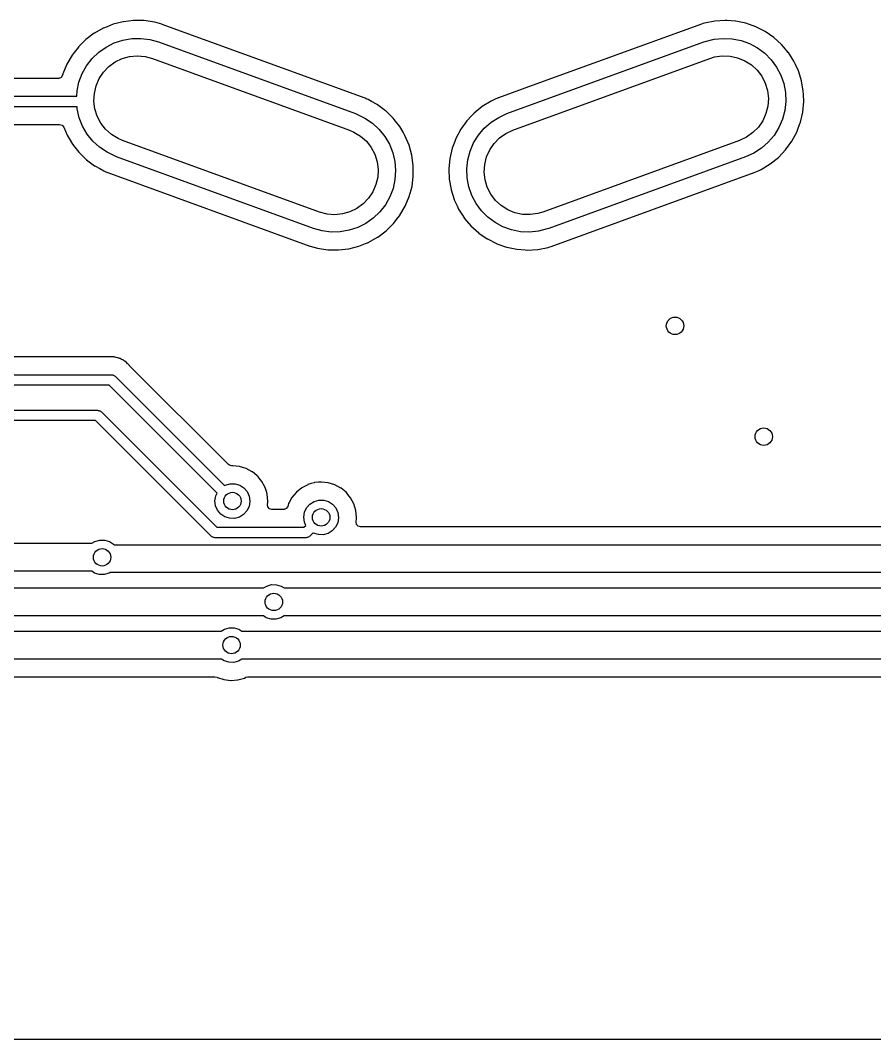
# Model space of a CAD drawing. Extents: x 14 to 417, y -165 to -100.
# Drawn here: x 191.44 to 215.9, y -164.59 to -135.39 of the extents above; entities that cross this region are included whole.
import ezdxf

# ---------------------------------------------------------------- set-up
doc = ezdxf.new("R2010")
doc.units = 0
doc.layers.add('BLACK', color=7, linetype='CONTINUOUS')

msp = doc.modelspace()

# ---------------------------------------------------------------- linework, layer by layer
at = {"layer": 'BLACK', "linetype": 'CONTINUOUS'}
for p, q in [((194.38, -135.433), (194.098, -135.504)), ((194.384, -135.432), (194.38, -135.433)), ((194.38, -135.433), (194.38, -135.433)), ((194.388, -135.431), (194.384, -135.432)), ((194.678, -135.398), (194.388, -135.431)), ((194.682, -135.397), (194.678, -135.398)), ((194.678, -135.398), (194.678, -135.398)), ((194.687, -135.397), (194.682, -135.397)), ((194.978, -135.402), (194.687, -135.397)), ((194.982, -135.402), (194.978, -135.402)), ((195.279, -135.447), (194.982, -135.402)), ((195.283, -135.448), (195.279, -135.447)), ((195.484, -135.507), (195.283, -135.448)), ((195.283, -135.448), (195.283, -135.448)), ((211.026, -135.471), (210.987, -135.483)), ((211.029, -135.469), (211.026, -135.471)), ((211.026, -135.471), (211.026, -135.471)), ((211.323, -135.412), (211.029, -135.469)), ((211.623, -135.394), (211.323, -135.412)), ((211.68, -135.399), (211.623, -135.394)), ((211.918, -135.416), (211.68, -135.399)), ((211.922, -135.416), (211.918, -135.416)), ((211.918, -135.416), (211.918, -135.416)), ((211.926, -135.417), (211.922, -135.416)), ((212.212, -135.477), (211.926, -135.417)), ((211.926, -135.417), (211.926, -135.417)), ((193.553, -135.764), (193.314, -135.944)), ((193.557, -135.762), (193.553, -135.764)), ((193.811, -135.619), (193.557, -135.762)), ((193.815, -135.617), (193.811, -135.619)), ((193.811, -135.619), (193.811, -135.619)), ((193.819, -135.615), (193.815, -135.617)), ((193.92, -135.575), (193.819, -135.615)), ((193.819, -135.615), (193.819, -135.615)), ((194.093, -135.505), (193.92, -135.575)), ((194.097, -135.504), (194.093, -135.505)), ((194.098, -135.504), (194.097, -135.504)), ((195.494, -135.51), (195.484, -135.507)), ((195.496, -135.51), (195.494, -135.51)), ((201.307, -137.625), (195.496, -135.51)), ((195.496, -135.51), (195.496, -135.51)), ((210.938, -135.498), (206.2, -137.222)), ((210.939, -135.498), (210.938, -135.498)), ((210.938, -135.498), (210.938, -135.498)), ((210.987, -135.483), (210.939, -135.498)), ((212.216, -135.478), (212.212, -135.477)), ((212.212, -135.477), (212.212, -135.477)), ((212.499, -135.577), (212.216, -135.478)), ((212.503, -135.579), (212.499, -135.577)), ((212.762, -135.712), (212.503, -135.579)), ((212.503, -135.579), (212.503, -135.579)), ((212.766, -135.714), (212.762, -135.712)), ((212.77, -135.716), (212.766, -135.714)), ((213.01, -135.882), (212.77, -135.716)), ((212.77, -135.716), (212.77, -135.716)), ((193.314, -135.944), (193.1, -136.155)), ((193.892, -136.158), (194.123, -136.041)), ((194.123, -136.041), (194.37, -135.96)), ((194.37, -135.96), (194.625, -135.916)), ((194.625, -135.916), (194.885, -135.91)), ((194.885, -135.91), (195.142, -135.943)), ((195.142, -135.943), (195.391, -136.013)), ((195.391, -136.013), (201.03, -138.066)), ((205.37, -138.066), (211.009, -136.013)), ((211.009, -136.013), (211.052, -135.998)), ((211.052, -135.998), (211.303, -135.935)), ((211.303, -135.935), (211.561, -135.909)), ((211.561, -135.909), (211.82, -135.921)), ((211.82, -135.921), (212.075, -135.972)), ((212.075, -135.972), (212.319, -136.059)), ((213.013, -135.884), (213.01, -135.882)), ((213.01, -135.882), (213.01, -135.882)), ((213.235, -136.086), (213.013, -135.884)), ((192.974, -136.318), (192.916, -136.392)), ((193.098, -136.158), (192.974, -136.318)), ((193.1, -136.155), (193.098, -136.158)), ((193.098, -136.158), (193.098, -136.158)), ((193.492, -136.487), (193.68, -136.308)), ((193.68, -136.308), (193.892, -136.158)), ((212.319, -136.059), (212.547, -136.182)), ((212.547, -136.182), (212.755, -136.337)), ((212.755, -136.337), (212.938, -136.521)), ((213.238, -136.089), (213.235, -136.086)), ((213.297, -136.158), (213.238, -136.089)), ((213.238, -136.089), (213.238, -136.089)), ((213.429, -136.315), (213.297, -136.158)), ((213.431, -136.318), (213.429, -136.315)), ((213.588, -136.564), (213.431, -136.318)), ((192.916, -136.392), (192.765, -136.651)), ((193.334, -136.692), (193.492, -136.487)), ((193.97, -136.717), (194.149, -136.586)), ((194.149, -136.586), (194.349, -136.489)), ((194.349, -136.489), (194.563, -136.429)), ((194.563, -136.429), (194.784, -136.408)), ((194.784, -136.408), (195.006, -136.426)), ((195.006, -136.426), (195.22, -136.483)), ((195.22, -136.483), (200.859, -138.535)), ((205.541, -138.535), (211.18, -136.483)), ((211.18, -136.483), (211.317, -136.442)), ((211.317, -136.442), (211.537, -136.41)), ((211.537, -136.41), (211.759, -136.417)), ((211.759, -136.417), (211.977, -136.464)), ((211.977, -136.464), (212.182, -136.548)), ((212.182, -136.548), (212.37, -136.668)), ((212.938, -136.521), (213.091, -136.731)), ((213.591, -136.567), (213.588, -136.564)), ((213.588, -136.564), (213.588, -136.564)), ((213.632, -136.655), (213.591, -136.567)), ((192.649, -136.933), (192.64, -136.967)), ((192.65, -136.928), (192.649, -136.933)), ((192.649, -136.933), (192.649, -136.933)), ((192.765, -136.651), (192.65, -136.928)), ((193.115, -137.161), (193.207, -136.918)), ((193.207, -136.918), (193.334, -136.692)), ((193.693, -137.063), (193.816, -136.878)), ((193.816, -136.878), (193.97, -136.717)), ((212.37, -136.668), (212.533, -136.818)), ((212.533, -136.818), (212.667, -136.996)), ((213.091, -136.731), (213.212, -136.96)), ((213.716, -136.836), (213.632, -136.655)), ((213.717, -136.839), (213.716, -136.836)), ((213.716, -136.836), (213.716, -136.836)), ((213.719, -136.843), (213.717, -136.839)), ((213.787, -137.06), (213.719, -136.843)), ((213.719, -136.843), (213.719, -136.843)), ((192.518, -137.06), (190.368, -137.06)), ((192.539, -137.059), (192.518, -137.06)), ((192.603, -137.028), (192.539, -137.059)), ((192.64, -136.967), (192.603, -137.028)), ((193.06, -137.414), (193.115, -137.161)), ((193.605, -137.268), (193.693, -137.063)), ((206.2, -137.222), (205.125, -137.614)), ((212.667, -136.996), (212.768, -137.194)), ((212.768, -137.194), (212.832, -137.407)), ((213.212, -136.96), (213.297, -137.205)), ((213.297, -137.205), (213.346, -137.46)), ((213.807, -137.126), (213.787, -137.06)), ((213.858, -137.421), (213.807, -137.126)), ((193.05, -137.569), (193.06, -137.414)), ((193.544, -137.706), (193.555, -137.484)), ((193.555, -137.484), (193.605, -137.268)), ((212.832, -137.407), (212.857, -137.627)), ((213.346, -137.46), (213.356, -137.719)), ((213.862, -137.516), (213.858, -137.421)), ((213.87, -137.721), (213.862, -137.516)), ((190.105, -137.569), (193.05, -137.569)), ((193.572, -137.926), (193.544, -137.706)), ((201.308, -137.626), (201.307, -137.625)), ((201.307, -137.625), (201.307, -137.625)), ((201.309, -137.626), (201.308, -137.626)), ((201.339, -137.639), (201.309, -137.626)), ((201.309, -137.626), (201.309, -137.626)), ((201.395, -137.662), (201.339, -137.639)), ((201.491, -137.715), (201.395, -137.662)), ((201.654, -137.805), (201.491, -137.715)), ((201.657, -137.807), (201.654, -137.805)), ((201.654, -137.805), (201.654, -137.805)), ((201.661, -137.81), (201.657, -137.807)), ((204.92, -137.704), (204.664, -137.86)), ((205.012, -137.664), (204.92, -137.704)), ((205.123, -137.615), (205.012, -137.664)), ((205.125, -137.614), (205.123, -137.615)), ((205.123, -137.615), (205.123, -137.615)), ((212.857, -137.627), (212.842, -137.849)), ((213.356, -137.719), (213.328, -137.977)), ((213.842, -138.02), (213.87, -137.721)), ((193.059, -137.869), (190.043, -137.869)), ((193.064, -137.932), (193.059, -137.869)), ((193.124, -138.184), (193.064, -137.932)), ((193.639, -138.138), (193.572, -137.926)), ((201.03, -138.066), (201.072, -138.082)), ((201.072, -138.082), (201.306, -138.195)), ((201.895, -137.984), (201.661, -137.81)), ((201.661, -137.81), (201.661, -137.81)), ((201.898, -137.986), (201.895, -137.984)), ((201.895, -137.984), (201.895, -137.984)), ((201.901, -137.989), (201.898, -137.986)), ((201.928, -138.016), (201.901, -137.989)), ((201.901, -137.989), (201.901, -137.989)), ((202.113, -138.195), (201.928, -138.016)), ((204.428, -138.052), (204.352, -138.133)), ((204.431, -138.049), (204.428, -138.052)), ((204.428, -138.052), (204.428, -138.052)), ((204.664, -137.86), (204.431, -138.049)), ((205.134, -138.172), (205.37, -138.066)), ((212.789, -138.065), (212.698, -138.268)), ((212.842, -137.849), (212.789, -138.065)), ((213.328, -137.977), (213.262, -138.228)), ((213.774, -138.312), (213.842, -138.02)), ((190.08, -138.377), (192.561, -138.377)), ((192.561, -138.377), (192.629, -138.397)), ((193.22, -138.425), (193.124, -138.184)), ((193.742, -138.335), (193.639, -138.138)), ((193.879, -138.51), (193.742, -138.335)), ((201.306, -138.195), (201.52, -138.34)), ((201.52, -138.34), (201.711, -138.517)), ((202.116, -138.199), (202.113, -138.195)), ((202.184, -138.285), (202.116, -138.199)), ((202.116, -138.199), (202.116, -138.199)), ((202.299, -138.431), (202.184, -138.285)), ((204.225, -138.267), (204.049, -138.511)), ((204.352, -138.133), (204.225, -138.267)), ((204.721, -138.483), (204.916, -138.312)), ((204.916, -138.312), (205.134, -138.172)), ((212.698, -138.268), (212.573, -138.451)), ((213.262, -138.228), (213.159, -138.466)), ((213.698, -138.514), (213.75, -138.375)), ((213.75, -138.375), (213.774, -138.312)), ((192.629, -138.397), (192.677, -138.454)), ((192.677, -138.454), (192.773, -138.679)), ((192.773, -138.679), (192.775, -138.682)), ((192.775, -138.682), (192.775, -138.682)), ((192.775, -138.682), (192.832, -138.779)), ((193.351, -138.649), (193.22, -138.425)), ((193.513, -138.851), (193.351, -138.649)), ((194.044, -138.659), (193.879, -138.51)), ((194.233, -138.776), (194.044, -138.659)), ((200.859, -138.535), (200.991, -138.592)), ((200.991, -138.592), (201.18, -138.709)), ((201.711, -138.517), (201.873, -138.719)), ((202.301, -138.435), (202.299, -138.431)), ((202.397, -138.597), (202.301, -138.435)), ((202.301, -138.435), (202.301, -138.435)), ((202.451, -138.689), (202.397, -138.597)), ((204.049, -138.511), (203.908, -138.775)), ((204.417, -138.902), (204.553, -138.681)), ((204.553, -138.681), (204.721, -138.483)), ((205.159, -138.758), (205.34, -138.63)), ((205.34, -138.63), (205.541, -138.535)), ((212.417, -138.61), (212.236, -138.738)), ((212.573, -138.451), (212.417, -138.61)), ((213.159, -138.466), (213.023, -138.687)), ((213.527, -138.857), (213.668, -138.593)), ((213.668, -138.593), (213.698, -138.514)), ((192.832, -138.779), (192.925, -138.937)), ((192.925, -138.937), (192.996, -139.027)), ((193.704, -139.028), (193.513, -138.851)), ((194.365, -138.833), (194.233, -138.776)), ((200.004, -140.885), (194.365, -138.833)), ((201.18, -138.709), (201.345, -138.858)), ((201.345, -138.858), (201.482, -139.033)), ((201.873, -138.719), (202.004, -138.943)), ((202.004, -138.943), (202.1, -139.184)), ((202.569, -138.966), (202.451, -138.689)), ((202.57, -138.97), (202.569, -138.966)), ((202.647, -139.251), (202.57, -138.97)), ((202.57, -138.97), (202.57, -138.97)), ((203.875, -138.861), (203.802, -139.056)), ((203.906, -138.779), (203.875, -138.861)), ((203.908, -138.775), (203.906, -138.779)), ((203.906, -138.779), (203.906, -138.779)), ((204.314, -139.14), (204.417, -138.902)), ((204.878, -139.1), (205.003, -138.917)), ((205.003, -138.917), (205.159, -138.758)), ((212.035, -138.833), (206.396, -140.885)), ((212.236, -138.738), (212.035, -138.833)), ((212.855, -138.885), (212.66, -139.056)), ((213.023, -138.687), (212.855, -138.885)), ((213.351, -139.101), (213.527, -138.857)), ((192.996, -139.027), (193.108, -139.169)), ((193.108, -139.169), (193.108, -139.169)), ((193.108, -139.169), (193.111, -139.173)), ((193.111, -139.173), (193.2, -139.259)), ((193.2, -139.259), (193.323, -139.379)), ((193.918, -139.173), (193.704, -139.028)), ((194.152, -139.286), (193.918, -139.173)), ((201.482, -139.033), (201.585, -139.23)), ((201.585, -139.23), (201.652, -139.442)), ((202.1, -139.184), (202.16, -139.436)), ((202.648, -139.255), (202.647, -139.251)), ((202.647, -139.251), (202.647, -139.251)), ((202.689, -139.552), (202.648, -139.255)), ((203.802, -139.056), (203.734, -139.348)), ((204.248, -139.391), (204.314, -139.14)), ((204.787, -139.303), (204.878, -139.1)), ((212.442, -139.196), (212.206, -139.302)), ((212.66, -139.056), (212.442, -139.196)), ((213.145, -139.319), (213.351, -139.101)), ((193.323, -139.379), (193.323, -139.379)), ((193.323, -139.379), (193.326, -139.382)), ((193.326, -139.382), (193.329, -139.384)), ((193.329, -139.384), (193.329, -139.384)), ((193.329, -139.384), (193.563, -139.558)), ((193.563, -139.558), (193.563, -139.558)), ((193.563, -139.558), (193.567, -139.561)), ((193.567, -139.561), (193.57, -139.563)), ((194.194, -139.302), (194.152, -139.286)), ((199.833, -141.355), (194.194, -139.302)), ((201.652, -139.442), (201.68, -139.662)), ((202.16, -139.436), (202.181, -139.695)), ((202.689, -139.556), (202.689, -139.552)), ((202.689, -139.647), (202.689, -139.556)), ((202.689, -139.556), (202.689, -139.556)), ((203.734, -139.348), (203.706, -139.647)), ((204.22, -139.649), (204.248, -139.391)), ((204.719, -139.741), (204.734, -139.519)), ((204.734, -139.519), (204.787, -139.303)), ((212.206, -139.302), (206.567, -141.355)), ((212.656, -139.664), (212.912, -139.508)), ((212.912, -139.508), (213.145, -139.319)), ((193.57, -139.563), (193.57, -139.563)), ((193.57, -139.563), (193.71, -139.64)), ((193.71, -139.64), (193.829, -139.706)), ((193.829, -139.706), (193.885, -139.729)), ((193.885, -139.729), (193.915, -139.742)), ((193.915, -139.742), (193.915, -139.742)), ((193.915, -139.742), (193.916, -139.742)), ((193.916, -139.742), (193.917, -139.743)), ((193.917, -139.743), (193.917, -139.743)), ((193.917, -139.743), (199.728, -141.858)), ((201.68, -139.662), (201.669, -139.884)), ((202.181, -139.695), (202.164, -139.954)), ((202.652, -140.15), (202.69, -139.852)), ((202.689, -139.651), (202.689, -139.647)), ((202.69, -139.852), (202.689, -139.651)), ((203.706, -139.647), (203.718, -139.947)), ((204.23, -139.908), (204.22, -139.649)), ((204.744, -139.961), (204.719, -139.741)), ((206.638, -141.87), (212.449, -139.755)), ((212.449, -139.755), (212.451, -139.754)), ((212.449, -139.755), (212.449, -139.755)), ((212.451, -139.754), (212.453, -139.753)), ((212.453, -139.753), (212.593, -139.691)), ((212.453, -139.753), (212.453, -139.753)), ((212.593, -139.691), (212.656, -139.664)), ((201.619, -140.1), (201.531, -140.305)), ((201.669, -139.884), (201.619, -140.1)), ((202.164, -139.954), (202.109, -140.207)), ((203.718, -139.947), (203.769, -140.242)), ((204.279, -140.163), (204.23, -139.908)), ((204.808, -140.174), (204.744, -139.961)), ((201.531, -140.305), (201.408, -140.49)), ((202.109, -140.207), (202.017, -140.45)), ((202.574, -140.44), (202.652, -140.15)), ((203.769, -140.242), (203.77, -140.246)), ((203.77, -140.246), (203.77, -140.246)), ((203.77, -140.246), (203.857, -140.525)), ((204.364, -140.408), (204.279, -140.163)), ((204.485, -140.637), (204.364, -140.408)), ((204.909, -140.372), (204.808, -140.174)), ((205.043, -140.55), (204.909, -140.372)), ((201.254, -140.651), (201.075, -140.782)), ((201.408, -140.49), (201.254, -140.651)), ((201.89, -140.676), (201.732, -140.881)), ((202.017, -140.45), (201.89, -140.676)), ((202.308, -140.976), (202.459, -140.717)), ((202.459, -140.717), (202.574, -140.44)), ((203.857, -140.525), (203.859, -140.529)), ((203.859, -140.529), (203.86, -140.532)), ((203.86, -140.532), (203.86, -140.532)), ((203.86, -140.532), (203.943, -140.71)), ((203.943, -140.71), (203.985, -140.801)), ((204.638, -140.847), (204.485, -140.637)), ((205.206, -140.7), (205.043, -140.55)), ((205.394, -140.82), (205.206, -140.7)), ((200.218, -140.942), (200.004, -140.885)), ((200.44, -140.96), (200.218, -140.942)), ((200.661, -140.939), (200.44, -140.96)), ((200.875, -140.879), (200.661, -140.939)), ((201.075, -140.782), (200.875, -140.879)), ((201.732, -140.881), (201.544, -141.06)), ((202.248, -141.053), (202.305, -140.979)), ((202.305, -140.979), (202.308, -140.976)), ((202.305, -140.979), (202.305, -140.979)), ((203.985, -140.801), (203.988, -140.804)), ((203.988, -140.804), (203.988, -140.804)), ((203.988, -140.804), (204.095, -140.972)), ((204.095, -140.972), (204.147, -141.053)), ((204.821, -141.031), (204.638, -140.847)), ((205.599, -140.904), (205.394, -140.82)), ((205.817, -140.951), (205.599, -140.904)), ((206.039, -140.958), (205.817, -140.951)), ((206.259, -140.926), (206.039, -140.958)), ((206.396, -140.885), (206.259, -140.926)), ((201.332, -141.21), (201.101, -141.327)), ((201.544, -141.06), (201.332, -141.21)), ((201.91, -141.424), (202.124, -141.213)), ((202.124, -141.213), (202.248, -141.053)), ((204.147, -141.053), (204.15, -141.056)), ((204.15, -141.056), (204.338, -141.279)), ((204.338, -141.279), (204.338, -141.279)), ((204.338, -141.279), (204.341, -141.282)), ((204.341, -141.282), (204.563, -141.484)), ((205.029, -141.186), (204.821, -141.031)), ((205.257, -141.309), (205.029, -141.186)), ((205.501, -141.396), (205.257, -141.309)), ((200.082, -141.425), (199.833, -141.355)), ((200.339, -141.458), (200.082, -141.425)), ((200.599, -141.452), (200.339, -141.458)), ((200.854, -141.408), (200.599, -141.452)), ((201.101, -141.327), (200.854, -141.408)), ((201.667, -141.606), (201.671, -141.604)), ((201.671, -141.604), (201.91, -141.424)), ((204.563, -141.484), (204.566, -141.486)), ((204.566, -141.486), (204.566, -141.486)), ((204.566, -141.486), (204.806, -141.652)), ((205.756, -141.447), (205.501, -141.396)), ((206.015, -141.459), (205.756, -141.447)), ((206.273, -141.433), (206.015, -141.459)), ((206.524, -141.37), (206.273, -141.433)), ((206.567, -141.355), (206.524, -141.37)), ((199.728, -141.858), (199.728, -141.858)), ((199.728, -141.858), (199.73, -141.858)), ((199.73, -141.858), (199.732, -141.859)), ((199.732, -141.859), (199.732, -141.859)), ((199.732, -141.859), (199.941, -141.92)), ((200.844, -141.935), (201.126, -141.864)), ((201.126, -141.864), (201.131, -141.863)), ((201.126, -141.864), (201.126, -141.864)), ((201.131, -141.863), (201.316, -141.789)), ((201.316, -141.789), (201.405, -141.753)), ((201.405, -141.753), (201.409, -141.751)), ((201.405, -141.753), (201.405, -141.753)), ((201.409, -141.751), (201.413, -141.749)), ((201.413, -141.749), (201.667, -141.606)), ((201.413, -141.749), (201.413, -141.749)), ((201.667, -141.606), (201.667, -141.606)), ((204.806, -141.652), (204.806, -141.652)), ((204.806, -141.652), (204.81, -141.654)), ((204.81, -141.654), (204.814, -141.656)), ((204.814, -141.656), (205.073, -141.789)), ((205.073, -141.789), (205.073, -141.789)), ((205.073, -141.789), (205.077, -141.791)), ((205.077, -141.791), (205.36, -141.89)), ((205.36, -141.89), (205.364, -141.891)), ((205.364, -141.891), (205.364, -141.891)), ((205.364, -141.891), (205.65, -141.951)), ((206.547, -141.899), (206.601, -141.882)), ((206.601, -141.882), (206.635, -141.871)), ((206.635, -141.871), (206.637, -141.87)), ((206.635, -141.871), (206.635, -141.871)), ((206.637, -141.87), (206.638, -141.87)), ((206.638, -141.87), (206.638, -141.87)), ((199.941, -141.92), (199.941, -141.92)), ((199.941, -141.92), (199.945, -141.921)), ((199.945, -141.921), (200.242, -141.966)), ((200.242, -141.966), (200.246, -141.966)), ((200.246, -141.966), (200.537, -141.971)), ((200.537, -141.971), (200.542, -141.971)), ((200.542, -141.971), (200.546, -141.97)), ((200.546, -141.97), (200.836, -141.937)), ((200.546, -141.97), (200.546, -141.97)), ((200.836, -141.937), (200.84, -141.936)), ((200.84, -141.936), (200.844, -141.935)), ((205.65, -141.951), (205.65, -141.951)), ((205.65, -141.951), (205.654, -141.952)), ((205.654, -141.952), (205.658, -141.952)), ((205.658, -141.952), (205.658, -141.952)), ((205.658, -141.952), (205.896, -141.969)), ((205.896, -141.969), (205.953, -141.974)), ((205.953, -141.974), (206.253, -141.956)), ((206.253, -141.956), (206.547, -141.899)), ((194.005, -145.036), (185.965, -145.036)), ((194.017, -145.035), (194.005, -145.036)), ((194.063, -145.031), (194.017, -145.035)), ((194.071, -145.032), (194.063, -145.031)), ((194.084, -145.034), (194.071, -145.032)), ((194.104, -145.036), (194.084, -145.034)), ((194.125, -145.036), (194.104, -145.036)), ((194.142, -145.04), (194.125, -145.036)), ((194.17, -145.047), (194.142, -145.04)), ((194.181, -145.05), (194.17, -145.047)), ((194.227, -145.057), (194.181, -145.05)), ((194.247, -145.066), (194.227, -145.057)), ((194.265, -145.072), (194.247, -145.066)), ((194.286, -145.077), (194.265, -145.072)), ((194.293, -145.081), (194.286, -145.077)), ((194.327, -145.1), (194.293, -145.081)), ((194.293, -145.081), (194.293, -145.081)), ((194.337, -145.105), (194.327, -145.1)), ((194.372, -145.12), (194.337, -145.105)), ((194.38, -145.123), (194.372, -145.12)), ((194.372, -145.12), (194.372, -145.12)), ((194.386, -145.128), (194.38, -145.123)), ((194.397, -145.136), (194.386, -145.128)), ((194.413, -145.147), (194.397, -145.136)), ((194.423, -145.153), (194.413, -145.147)), ((194.432, -145.157), (194.423, -145.153)), ((194.466, -145.189), (194.432, -145.157)), ((194.475, -145.197), (194.466, -145.189)), ((194.478, -145.199), (194.475, -145.197)), ((194.499, -145.22), (194.478, -145.199)), ((194.502, -145.223), (194.499, -145.22)), ((194.553, -145.271), (194.502, -145.223)), ((194.558, -145.278), (194.553, -145.271)), ((194.566, -145.287), (194.558, -145.278)), ((194.558, -145.278), (194.558, -145.278)), ((197.394, -148.115), (194.566, -145.287)), ((185.616, -145.544), (194.042, -145.544)), ((194.042, -145.544), (194.061, -145.55)), ((194.061, -145.55), (194.081, -145.55)), ((194.081, -145.55), (194.098, -145.559)), ((194.098, -145.559), (194.117, -145.564)), ((194.117, -145.564), (194.131, -145.578)), ((194.131, -145.578), (194.148, -145.588)), ((194.148, -145.588), (197.282, -148.722)), ((193.98, -145.844), (185.617, -145.844)), ((197.071, -148.935), (193.98, -145.844)), ((183.069, -146.56), (193.65, -146.56)), ((193.65, -146.56), (193.669, -146.566)), ((193.669, -146.566), (193.688, -146.566)), ((193.688, -146.566), (193.706, -146.575)), ((193.587, -146.86), (183.007, -146.86)), ((196.896, -150.169), (193.587, -146.86)), ((193.706, -146.575), (193.725, -146.58)), ((193.725, -146.58), (193.739, -146.594)), ((193.739, -146.594), (193.756, -146.604)), ((193.756, -146.604), (197.065, -149.913)), ((197.425, -148.138), (197.394, -148.115)), ((197.495, -148.152), (197.425, -148.138)), ((197.517, -148.15), (197.495, -148.152)), ((197.524, -148.15), (197.517, -148.15)), ((197.708, -148.17), (197.524, -148.15)), ((197.524, -148.15), (197.524, -148.15)), ((197.714, -148.17), (197.708, -148.17)), ((197.708, -148.17), (197.708, -148.17)), ((197.903, -148.229), (197.714, -148.17)), ((198.077, -148.323), (197.903, -148.229)), ((198.082, -148.327), (198.077, -148.323)), ((198.21, -148.432), (198.082, -148.327)), ((198.082, -148.327), (198.082, -148.327)), ((198.229, -148.449), (198.21, -148.432)), ((198.233, -148.454), (198.229, -148.449)), ((198.277, -148.507), (198.233, -148.454)), ((198.233, -148.454), (198.233, -148.454)), ((198.354, -148.602), (198.277, -148.507)), ((198.447, -148.777), (198.354, -148.602)), ((197.282, -148.722), (197.306, -148.706)), ((197.306, -148.706), (197.443, -148.668)), ((197.443, -148.668), (197.584, -148.668)), ((197.584, -148.668), (197.72, -148.709)), ((197.72, -148.709), (197.839, -148.786)), ((197.839, -148.786), (197.932, -148.894)), ((197.932, -148.894), (197.99, -149.023)), ((198.463, -148.829), (198.447, -148.777)), ((198.491, -148.922), (198.463, -148.829)), ((199.496, -148.783), (199.341, -148.907)), ((199.575, -148.742), (199.496, -148.783)), ((199.665, -148.695), (199.575, -148.742)), ((199.671, -148.692), (199.665, -148.695)), ((199.665, -148.695), (199.665, -148.695)), ((199.769, -148.663), (199.671, -148.692)), ((199.855, -148.638), (199.769, -148.663)), ((199.861, -148.636), (199.855, -148.638)), ((199.855, -148.638), (199.855, -148.638)), ((199.867, -148.635), (199.861, -148.636)), ((199.975, -148.626), (199.867, -148.635)), ((199.867, -148.635), (199.867, -148.635)), ((200.057, -148.618), (199.975, -148.626)), ((200.064, -148.619), (200.057, -148.618)), ((200.248, -148.638), (200.064, -148.619)), ((200.064, -148.619), (200.064, -148.619)), ((200.254, -148.639), (200.248, -148.638)), ((200.248, -148.638), (200.248, -148.638)), ((200.443, -148.697), (200.254, -148.639)), ((200.617, -148.791), (200.443, -148.697)), ((200.622, -148.795), (200.617, -148.791)), ((200.763, -148.912), (200.622, -148.795)), ((200.622, -148.795), (200.622, -148.795)), ((197.01, -149.157), (197.032, -149.017)), ((197.029, -149.297), (197.01, -149.157)), ((197.032, -149.017), (197.071, -148.935)), ((198.01, -149.175), (197.987, -149.315)), ((197.99, -149.023), (198.01, -149.163)), ((198.01, -149.163), (198.01, -149.175)), ((198.504, -148.966), (198.491, -148.922)), ((198.524, -149.163), (198.504, -148.966)), ((198.514, -149.263), (198.523, -149.191)), ((198.523, -149.191), (198.524, -149.163)), ((199.211, -149.064), (199.134, -149.205)), ((199.214, -149.059), (199.211, -149.064)), ((199.211, -149.064), (199.211, -149.064)), ((199.341, -148.907), (199.214, -149.059)), ((199.726, -149.251), (199.846, -149.175)), ((199.846, -149.175), (199.983, -149.136)), ((199.983, -149.136), (200.124, -149.137)), ((200.124, -149.137), (200.26, -149.178)), ((200.26, -149.178), (200.379, -149.255)), ((200.769, -148.917), (200.763, -148.912)), ((200.773, -148.922), (200.769, -148.917)), ((200.814, -148.972), (200.773, -148.922)), ((200.773, -148.922), (200.773, -148.922)), ((200.894, -149.071), (200.814, -148.972)), ((200.987, -149.245), (200.894, -149.071)), ((197.086, -149.427), (197.029, -149.297)), ((197.177, -149.536), (197.086, -149.427)), ((197.925, -149.442), (197.83, -149.548)), ((197.987, -149.315), (197.925, -149.442)), ((198.525, -149.331), (198.514, -149.263)), ((198.571, -149.385), (198.525, -149.331)), ((198.639, -149.405), (198.571, -149.385)), ((198.972, -149.405), (198.639, -149.405)), ((198.987, -149.404), (198.972, -149.405)), ((199.052, -149.376), (198.987, -149.404)), ((199.092, -149.317), (199.052, -149.376)), ((199.117, -149.238), (199.092, -149.317)), ((199.119, -149.232), (199.117, -149.238)), ((199.117, -149.238), (199.117, -149.238)), ((199.134, -149.205), (199.119, -149.232)), ((199.55, -149.625), (199.572, -149.485)), ((199.572, -149.485), (199.632, -149.357)), ((199.632, -149.357), (199.726, -149.251)), ((200.379, -149.255), (200.472, -149.362)), ((200.472, -149.362), (200.53, -149.491)), ((201.044, -149.435), (200.987, -149.245)), ((201.064, -149.631), (201.044, -149.435)), ((197.295, -149.614), (197.177, -149.536)), ((197.43, -149.656), (197.295, -149.614)), ((197.572, -149.659), (197.43, -149.656)), ((197.709, -149.622), (197.572, -149.659)), ((197.83, -149.548), (197.709, -149.622)), ((199.569, -149.766), (199.55, -149.625)), ((199.61, -149.86), (199.569, -149.766)), ((200.55, -149.644), (200.527, -149.783)), ((200.53, -149.491), (200.55, -149.631)), ((200.55, -149.631), (200.55, -149.644)), ((201.061, -149.831), (201.05, -149.762)), ((201.05, -149.762), (201.051, -149.762)), ((201.051, -149.762), (201.063, -149.66)), ((201.063, -149.66), (201.064, -149.631)), ((197.065, -149.913), (199.556, -149.913)), ((199.556, -149.913), (199.61, -149.86)), ((200.37, -150.016), (200.249, -150.09)), ((200.465, -149.911), (200.37, -150.016)), ((200.527, -149.783), (200.465, -149.911)), ((201.107, -149.884), (201.061, -149.831)), ((201.175, -149.904), (201.107, -149.884)), ((406.797, -149.904), (201.175, -149.904)), ((193.483, -150.374), (193.572, -150.318)), ((193.572, -150.318), (193.709, -150.279)), ((193.709, -150.279), (193.851, -150.28)), ((193.851, -150.28), (193.986, -150.321)), ((193.986, -150.321), (194.105, -150.398)), ((196.913, -150.179), (196.896, -150.169)), ((196.927, -150.193), (196.913, -150.179)), ((196.946, -150.198), (196.927, -150.193)), ((196.964, -150.208), (196.946, -150.198)), ((196.983, -150.208), (196.964, -150.208)), ((197.002, -150.213), (196.983, -150.208)), ((199.619, -150.213), (197.002, -150.213)), ((199.638, -150.208), (199.619, -150.213)), ((199.657, -150.208), (199.638, -150.208)), ((199.675, -150.198), (199.657, -150.208)), ((199.694, -150.193), (199.675, -150.198)), ((199.708, -150.179), (199.694, -150.193)), ((199.725, -150.169), (199.708, -150.179)), ((199.821, -150.073), (199.725, -150.169)), ((199.835, -150.083), (199.821, -150.073)), ((199.97, -150.125), (199.835, -150.083)), ((200.112, -150.128), (199.97, -150.125)), ((200.249, -150.09), (200.112, -150.128)), ((179.007, -150.374), (193.483, -150.374)), ((194.105, -150.398), (194.118, -150.413)), ((194.118, -150.413), (407.06, -150.413)), ((193.484, -151.174), (179.009, -151.174)), ((193.561, -151.226), (193.484, -151.174)), ((193.697, -151.268), (193.561, -151.226)), ((193.975, -151.233), (193.838, -151.271)), ((194.009, -151.213), (193.975, -151.233)), ((407.225, -151.213), (194.009, -151.213)), ((193.838, -151.271), (193.697, -151.268)), ((165.257, -151.653), (198.402, -151.653)), ((198.402, -151.653), (198.491, -151.597)), ((198.491, -151.597), (198.627, -151.558)), ((198.627, -151.558), (198.769, -151.559)), ((198.769, -151.559), (198.905, -151.599)), ((198.905, -151.599), (198.988, -151.653)), ((198.988, -151.653), (408.359, -151.653)), ((198.403, -152.453), (165.259, -152.453)), ((198.48, -152.505), (198.403, -152.453)), ((198.615, -152.547), (198.48, -152.505)), ((198.757, -152.549), (198.615, -152.547)), ((198.894, -152.512), (198.757, -152.549)), ((198.99, -152.453), (198.894, -152.512)), ((408.525, -152.453), (198.99, -152.453)), ((164.059, -152.889), (197.191, -152.889)), ((197.191, -152.889), (197.281, -152.833)), ((197.281, -152.833), (197.417, -152.794)), ((197.417, -152.794), (197.559, -152.794)), ((197.559, -152.794), (197.695, -152.835)), ((197.695, -152.835), (197.778, -152.889)), ((197.778, -152.889), (409.442, -152.889)), ((197.193, -153.689), (163.981, -153.689)), ((197.27, -153.74), (197.193, -153.689)), ((197.405, -153.783), (197.27, -153.74)), ((197.547, -153.785), (197.405, -153.783)), ((197.684, -153.748), (197.547, -153.785)), ((197.779, -153.689), (197.684, -153.748)), ((409.608, -153.689), (197.779, -153.689)), ((164.145, -154.197), (197.01, -154.197)), ((197.01, -154.197), (197.068, -154.213)), ((197.068, -154.213), (197.068, -154.212)), ((197.068, -154.212), (197.071, -154.213)), ((197.071, -154.213), (197.072, -154.214)), ((197.072, -154.214), (197.079, -154.218)), ((197.079, -154.218), (197.267, -154.279)), ((197.267, -154.279), (197.464, -154.302)), ((197.464, -154.302), (197.47, -154.302)), ((197.47, -154.302), (197.655, -154.287)), ((197.47, -154.302), (197.47, -154.302)), ((197.655, -154.287), (197.655, -154.287)), ((197.655, -154.287), (197.661, -154.287)), ((197.661, -154.287), (197.851, -154.234)), ((197.851, -154.234), (197.897, -154.211)), ((197.897, -154.211), (197.953, -154.197)), ((197.953, -154.197), (409.527, -154.197)), ((417.195, -164.591), (14.6045, -164.591))]:
    msp.add_line(p, q, dxfattribs=at)
at = {"layer": 'BLACK'}
for centre in [(210.185, -144.145), (212.725, -147.32), (197.51, -149.163), (200.05, -149.631), (193.777, -150.774), (198.695, -152.053), (197.485, -153.289)]:
    msp.add_circle(centre, 0.25, dxfattribs=at)

doc.saveas('drawing.dxf')
